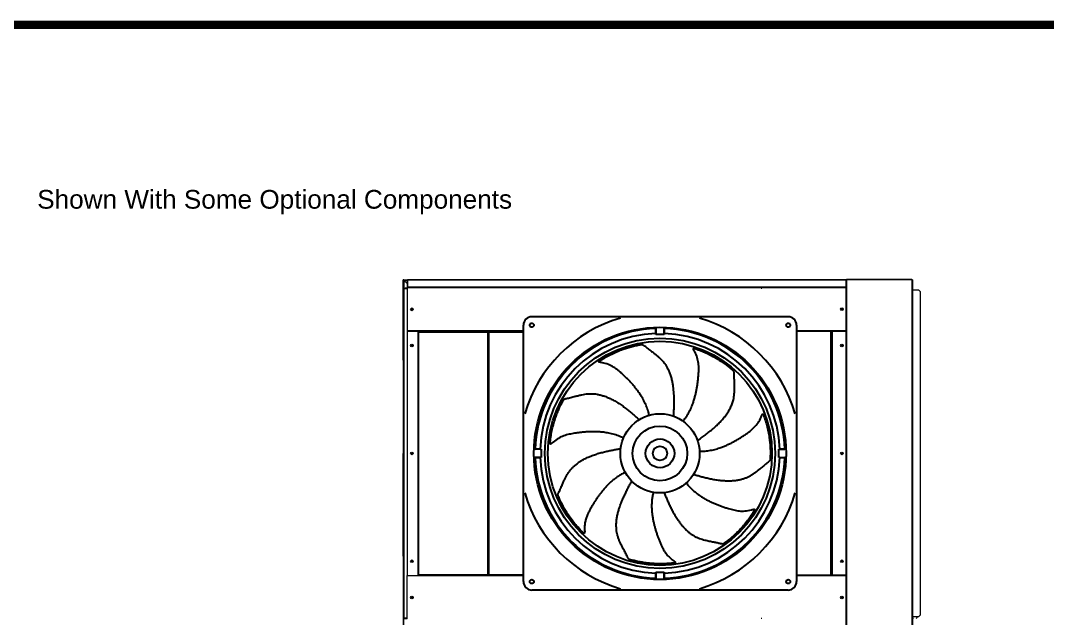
# Model space of a CAD drawing. Header units: inches. Extents: x 515 to 995, y -685 to -381.
# Drawn here: x 628.3 to 771.8, y -468.9 to -385.3 of the extents above; entities that cross this region are included whole.
import ezdxf

# ---------------------------------------------------------------- set-up
doc = ezdxf.new("R2010")
doc.units = ezdxf.units.IN
doc.header["$MEASUREMENT"] = 0
doc.layers.add('L48', color=7, linetype='Continuous')
doc.styles.add('dimentions', font='arial.ttf')

msp = doc.modelspace()

# ---------------------------------------------------------------- linework, layer by layer
at = {"color": 7, "linetype": 'Continuous', "lineweight": 25}
for p, q in [((699.77, -426.69), (735.6, -426.69)), ((693.69, -462.74), (693.69, -428.84)), ((693.69, -444.71), (693.69, -428.84)), ((693.73, -428.83), (693.73, -462.73)), ((693.78, -462.73), (693.78, -428.83)), ((693.78, -444.7), (693.78, -428.83)), ((698.59, -463.7), (698.59, -427.88)), ((717.09, -429.05), (717.08, -428.35)), ((717.09, -429.05), (717.08, -428.35)), ((717.09, -428.18), (717.09, -429.19)), ((717.09, -429.19), (717.09, -428.18)), ((718.27, -429.19), (718.27, -428.18)), ((718.27, -428.18), (718.27, -429.19)), ((718.28, -429.05), (718.28, -428.35)), ((718.28, -429.05), (718.28, -428.35)), ((736.78, -427.88), (736.78, -463.7)), ((741.59, -462.74), (741.59, -428.84)), ((741.59, -462.74), (741.59, -428.84)), ((741.64, -462.74), (741.64, -428.84)), ((741.68, -462.73), (741.68, -428.82)), ((741.68, -462.73), (741.68, -428.82)), ((741.69, -462.74), (741.69, -428.84)), ((741.69, -444.71), (741.69, -428.84)), ((741.73, -462.73), (741.73, -428.82)), ((717.09, -429.19), (717.09, -429.05)), ((717.09, -429.05), (717.09, -429.19)), ((718.28, -429.05), (718.27, -429.19)), ((718.27, -429.19), (718.28, -429.05)), ((701.09, -445.2), (700.08, -445.2)), ((700.94, -445.2), (700.24, -445.19)), ((700.94, -445.2), (701.09, -445.2)), ((735.29, -445.2), (734.28, -445.2)), ((734.28, -445.2), (734.42, -445.2)), ((734.42, -445.2), (735.13, -445.19)), ((693.69, -462.74), (693.69, -446.9)), ((693.78, -462.73), (693.78, -446.89)), ((700.08, -446.38), (701.09, -446.38)), ((700.94, -446.38), (700.24, -446.39)), ((701.09, -446.38), (700.94, -446.38)), ((734.42, -446.38), (734.28, -446.38)), ((734.28, -446.38), (735.29, -446.38)), ((734.42, -446.38), (735.13, -446.39)), ((741.69, -462.74), (741.69, -446.9)), ((717.09, -462.53), (717.08, -463.23)), ((717.09, -462.53), (717.08, -463.23)), ((717.09, -462.53), (717.09, -462.39)), ((717.09, -462.39), (717.09, -463.4)), ((717.09, -463.4), (717.09, -462.39)), ((717.09, -462.39), (717.09, -462.53)), ((718.27, -463.4), (718.27, -462.39)), ((718.27, -462.39), (718.28, -462.53)), ((718.28, -462.53), (718.27, -462.39)), ((718.27, -462.39), (718.27, -463.4)), ((718.28, -462.53), (718.28, -463.23)), ((718.28, -462.53), (718.28, -463.23)), ((735.6, -464.88), (699.77, -464.88))]:
    msp.add_line(p, q, dxfattribs=at)
at = {"color": 7, "lineweight": 25, "const_width": 1.17}
msp.add_lwpolyline([(522.91, -677.52), (989.47, -677.52), (989.47, -385.92), (522.91, -385.92), (522.91, -677.52)], dxfattribs=at)
at = {"color": 7, "linetype": 'Continuous', "lineweight": 25}
for centre, radius in [((699.77, -427.88), 0.285), ((735.6, -427.88), 0.285), ((717.68, -445.79), 17.62), ((717.68, -445.79), 16.08), ((717.68, -445.79), 15.65), ((717.68, -445.79), 5.53), ((717.68, -445.79), 3.82), ((717.68, -445.79), 1), ((699.77, -463.7), 0.285), ((735.6, -463.7), 0.285)]:
    msp.add_circle(centre, radius, dxfattribs=at)
for centre, radius, start, end in [((699.77, -427.88), 1.18, 90, 180), ((717.68, -445.79), 19.69, 106.2602, 163.7398), ((717.68, -445.79), 19.69, 16.2602, 73.7398), ((735.6, -427.88), 1.18, 0, 90), ((717.68, -445.79), 17.45, 91.9696, 178.0304), ((717.68, -445.79), 17.45, 1.9696, 88.0304), ((717.68, -445.79), 16.75, 92.0296, 177.9704), ((717.68, -445.79), 16.61, 87.9623, 92.0377), ((717.68, -445.79), 16.61, 87.9623, 92.0377), ((717.68, -445.79), 16.75, 2.0296, 87.9704), ((717.68, -445.79), 16.61, 177.9623, 182.0377), ((717.68, -445.79), 16.61, 357.9623, 2.0377), ((717.68, -445.79), 17.45, 181.9696, 268.0304), ((717.68, -445.79), 16.75, 182.0296, 267.9704), ((717.68, -445.79), 16.75, 272.0296, 357.9704), ((717.68, -445.79), 17.45, 271.9696, 358.0304), ((717.68, -445.79), 19.69, 196.2602, 253.7398), ((717.68, -445.79), 19.69, 286.2602, 343.7398), ((717.68, -445.79), 16.61, 267.9623, 272.0377), ((717.68, -445.79), 16.61, 267.9623, 272.0377), ((699.77, -463.7), 1.18, 180, 270), ((735.6, -463.7), 1.18, 270, 0)]:
    msp.add_arc(centre, radius, start, end, dxfattribs=at)
for points, knots in [([(717.08, -428.35), (717.08, -428.3), (717.08, -428.25), (717.08, -428.19), (717.08, -428.19)], [0, 0, 0, 0, 0.951385, 1, 1, 1, 1]), ([(717.08, -428.19), (717.08, -428.22), (717.08, -428.27), (717.08, -428.32), (717.08, -428.35)], [0, 0, 0, 0, 0.544044, 1, 1, 1, 1]), ([(718.28, -428.19), (718.28, -428.22), (718.28, -428.27), (718.28, -428.32), (718.28, -428.35)], [0, 0, 0, 0, 0.543685, 1, 1, 1, 1]), ([(718.28, -428.35), (718.28, -428.3), (718.28, -428.25), (718.28, -428.19), (718.28, -428.19)], [0, 0, 0, 0, 0.939345, 1, 1, 1, 1]), ([(709.39, -432.78), (709.64, -432.62), (710.15, -432.31), (710.94, -431.91), (711.73, -431.55), (712.47, -431.26), (713.16, -431.03), (713.8, -430.85), (714.45, -430.7), (714.88, -430.63), (715.1, -430.59)], [0, 0, 0, 0, 0.140819, 0.280709, 0.420053, 0.55924, 0.668749, 0.778588, 0.888944, 1, 1, 1, 1]), ([(715.1, -430.59), (715.11, -430.59), (715.14, -430.58), (715.19, -430.59), (715.25, -430.61), (715.33, -430.66), (715.42, -430.72), (715.57, -430.83), (715.76, -430.98), (716.01, -431.17), (716.26, -431.36), (716.56, -431.58), (716.91, -431.85), (717.27, -432.14), (717.6, -432.43), (717.9, -432.73), (718.18, -433.04), (718.44, -433.39), (718.66, -433.76), (718.88, -434.19), (719.07, -434.66), (719.24, -435.19), (719.37, -435.73), (719.48, -436.33), (719.55, -436.97), (719.6, -437.64), (719.62, -438.29), (719.62, -438.9), (719.6, -439.48), (719.58, -440.04), (719.55, -440.4), (719.54, -440.58)], [0, 0, 0, 0, 0.012785, 0.023293, 0.032237, 0.041998, 0.051521, 0.061325, 0.087185, 0.113248, 0.139308, 0.165331, 0.206131, 0.246835, 0.281335, 0.315878, 0.350603, 0.385923, 0.422114, 0.459222, 0.503998, 0.549692, 0.595972, 0.642402, 0.699964, 0.755903, 0.809219, 0.859769, 0.908078, 0.954661, 1, 1, 1, 1]), ([(720.9, -441.29), (720.91, -441.28), (721.03, -441.13), (721.3, -440.77), (721.68, -440.17), (722.03, -439.47), (722.29, -438.82), (722.47, -438.26), (722.61, -437.75), (722.73, -437.26), (722.83, -436.76), (722.91, -436.27), (722.98, -435.77), (723.03, -435.27), (723.07, -434.8), (723.09, -434.38), (723.11, -433.87), (723.08, -433.22), (722.91, -432.42), (722.65, -431.79), (722.41, -431.35), (722.33, -431.15), (722.4, -431.09), (722.6, -431.15), (722.68, -431.19)], [0.017767, 0.017767, 0.017767, 0.017767, 0.0213866, 0.0641597, 0.1283194, 0.1924792, 0.2566389, 0.3051983, 0.3537577, 0.4023171, 0.4508765, 0.4994359, 0.5479953, 0.5965548, 0.6451142, 0.6803602, 0.7156063, 0.7860985, 0.8565906, 0.9270828, 0.9453121, 0.9635414, 0.9878471, 1, 1, 1, 1]), ([(722.68, -431.19), (722.91, -431.27), (723.58, -431.52), (724.85, -432.09), (726.22, -432.9), (727.29, -433.71), (727.79, -434.14), (727.95, -434.29)], [0, 0, 0, 0, 0.1111111, 0.3333333, 0.6666667, 0.8888889, 1, 1, 1, 1]), ([(716.17, -440.47), (716.17, -440.45), (716.13, -440.27), (716.02, -439.83), (715.78, -439.16), (715.45, -438.45), (715.11, -437.85), (714.78, -437.35), (714.47, -436.92), (714.16, -436.52), (713.83, -436.14), (713.5, -435.76), (713.15, -435.4), (712.79, -435.05), (712.45, -434.73), (712.13, -434.44), (711.75, -434.12), (711.22, -433.73), (710.49, -433.36), (709.83, -433.17), (709.34, -433.09), (709.13, -433.03), (709.13, -432.93), (709.3, -432.82), (709.39, -432.78)], [0.017767, 0.017767, 0.017767, 0.017767, 0.0213866, 0.0641597, 0.1283194, 0.1924792, 0.2566389, 0.3051983, 0.3537577, 0.4023171, 0.4508765, 0.4994359, 0.5479953, 0.5965548, 0.6451142, 0.6803602, 0.7156063, 0.7860985, 0.8565906, 0.9270828, 0.9453121, 0.9635414, 0.9878471, 1, 1, 1, 1]), ([(722.92, -444), (723.03, -443.91), (723.34, -443.7), (723.83, -443.34), (724.41, -442.9), (724.97, -442.45), (725.49, -442), (725.96, -441.54), (726.41, -441.06), (726.83, -440.55), (727.21, -440.01), (727.53, -439.45), (727.78, -438.88), (727.93, -438.36), (728.02, -437.89), (728.09, -437.33), (728.11, -436.62), (728.08, -435.78), (728.06, -435.14), (728.06, -434.71), (728.05, -434.49), (728.02, -434.35), (727.97, -434.3), (727.95, -434.29)], [0.0220508, 0.0220508, 0.0220508, 0.0220508, 0.0641597, 0.1283194, 0.1924792, 0.2566389, 0.3051983, 0.3537577, 0.4023171, 0.4508765, 0.4994359, 0.5479953, 0.5965548, 0.6451142, 0.6803602, 0.7156063, 0.7860985, 0.8565906, 0.9270828, 0.9453121, 0.9635414, 0.9878471, 1, 1, 1, 1]), ([(704.19, -438.33), (704.2, -438.32), (704.2, -438.3), (704.24, -438.26), (704.3, -438.23), (704.39, -438.19), (704.49, -438.16), (704.66, -438.11), (704.91, -438.06), (705.21, -437.98), (705.52, -437.9), (705.88, -437.81), (706.3, -437.7), (706.75, -437.6), (707.19, -437.52), (707.61, -437.47), (708.03, -437.45), (708.46, -437.47), (708.89, -437.52), (709.36, -437.62), (709.85, -437.77), (710.37, -437.97), (710.87, -438.2), (711.41, -438.49), (711.96, -438.83), (712.51, -439.21), (713.03, -439.6), (713.5, -439.98), (713.95, -440.35), (714.37, -440.72), (714.64, -440.97), (714.77, -441.09)], [0, 0, 0, 0, 0.012785, 0.023293, 0.032237, 0.041999, 0.051521, 0.061325, 0.087185, 0.113248, 0.139308, 0.165331, 0.206131, 0.246835, 0.281335, 0.315878, 0.350603, 0.385922, 0.422114, 0.459222, 0.503998, 0.549692, 0.595972, 0.642402, 0.699964, 0.755903, 0.809219, 0.859769, 0.908078, 0.954661, 1, 1, 1, 1]), ([(702.34, -444.16), (702.38, -443.87), (702.45, -443.27), (702.63, -442.41), (702.84, -441.57), (703.08, -440.81), (703.33, -440.12), (703.59, -439.51), (703.87, -438.91), (704.08, -438.53), (704.19, -438.33)], [0, 0, 0, 0, 0.140819, 0.280709, 0.420053, 0.55924, 0.668749, 0.778588, 0.888944, 1, 1, 1, 1]), ([(723.21, -445.5), (723.22, -445.5), (723.41, -445.5), (723.87, -445.49), (724.57, -445.41), (725.34, -445.25), (726, -445.05), (726.56, -444.84), (727.04, -444.63), (727.5, -444.41), (727.95, -444.18), (728.39, -443.94), (728.82, -443.68), (729.24, -443.41), (729.63, -443.15), (729.98, -442.9), (730.39, -442.6), (730.87, -442.17), (731.4, -441.54), (731.73, -440.94), (731.92, -440.48), (732.02, -440.29), (732.12, -440.31), (732.19, -440.51), (732.21, -440.59)], [0.017767, 0.017767, 0.017767, 0.017767, 0.0213866, 0.0641597, 0.1283194, 0.1924792, 0.2566389, 0.3051983, 0.3537577, 0.4023171, 0.4508765, 0.4994359, 0.5479953, 0.5965548, 0.6451142, 0.6803602, 0.7156063, 0.7860985, 0.8565906, 0.9270828, 0.9453121, 0.9635414, 0.9878471, 1, 1, 1, 1]), ([(732.21, -440.59), (732.31, -440.88), (732.49, -441.45), (732.72, -442.3), (732.89, -443.15), (733.01, -443.94), (733.07, -444.67), (733.11, -445.33), (733.11, -445.99), (733.09, -446.43), (733.07, -446.65)], [0, 0, 0, 0, 0.140819, 0.280709, 0.420053, 0.55924, 0.668749, 0.778588, 0.888944, 1, 1, 1, 1]), ([(712.58, -443.66), (712.57, -443.65), (712.4, -443.56), (711.98, -443.38), (711.31, -443.14), (710.55, -442.96), (709.87, -442.85), (709.27, -442.8), (708.75, -442.77), (708.24, -442.77), (707.74, -442.78), (707.24, -442.81), (706.74, -442.86), (706.23, -442.92), (705.77, -442.98), (705.35, -443.05), (704.85, -443.15), (704.23, -443.32), (703.48, -443.67), (702.93, -444.06), (702.55, -444.4), (702.38, -444.52), (702.3, -444.46), (702.32, -444.26), (702.34, -444.16)], [0.017767, 0.017767, 0.017767, 0.017767, 0.0213866, 0.0641597, 0.1283194, 0.1924792, 0.2566389, 0.3051983, 0.3537577, 0.4023171, 0.4508765, 0.4994359, 0.5479953, 0.5965548, 0.6451142, 0.6803602, 0.7156063, 0.7860985, 0.8565906, 0.9270828, 0.9453121, 0.9635414, 0.9878471, 1, 1, 1, 1]), ([(716.26, -447.21), (715.89, -446.83), (715.68, -446.32), (715.68, -445.26), (715.89, -444.75), (716.64, -443.99), (717.15, -443.78), (718.22, -443.78), (718.73, -443.99), (719.1, -444.37)], [0, 0, 0, 0, 0.25, 0.25, 0.5, 0.5, 0.75, 0.75, 1, 1, 1, 1]), ([(719.1, -444.37), (719.48, -444.75), (719.69, -445.26), (719.69, -446.32), (719.48, -446.83), (718.73, -447.59), (718.22, -447.8), (717.15, -447.8), (716.64, -447.59), (716.26, -447.21)], [0, 0, 0, 0, 0.25, 0.25, 0.5, 0.5, 0.75, 0.75, 1, 1, 1, 1]), ([(700.08, -445.19), (700.11, -445.19), (700.17, -445.19), (700.22, -445.19), (700.24, -445.19)], [0, 0, 0, 0, 0.543337, 1, 1, 1, 1]), ([(703.44, -451.69), (703.44, -451.68), (703.42, -451.66), (703.42, -451.6), (703.43, -451.53), (703.45, -451.45), (703.49, -451.35), (703.57, -451.18), (703.67, -450.96), (703.8, -450.67), (703.93, -450.39), (704.08, -450.04), (704.26, -449.65), (704.47, -449.23), (704.68, -448.84), (704.9, -448.48), (705.14, -448.14), (705.42, -447.82), (705.74, -447.51), (706.11, -447.21), (706.53, -446.91), (707.01, -446.63), (707.51, -446.38), (708.06, -446.15), (708.67, -445.93), (709.31, -445.73), (709.94, -445.57), (710.53, -445.44), (711.11, -445.32), (711.66, -445.22), (712.01, -445.16), (712.19, -445.14)], [0, 0, 0, 0, 0.012785, 0.023293, 0.032237, 0.041998, 0.051521, 0.061325, 0.087185, 0.113248, 0.139308, 0.165331, 0.206131, 0.246835, 0.281335, 0.315878, 0.350603, 0.385923, 0.422114, 0.459222, 0.503998, 0.549692, 0.595972, 0.642402, 0.699964, 0.755903, 0.809219, 0.859769, 0.908078, 0.954661, 1, 1, 1, 1]), ([(700.24, -446.39), (700.19, -446.39), (700.14, -446.39), (700.08, -446.39), (700.08, -446.39)], [0, 0, 0, 0, 0.946394, 1, 1, 1, 1]), ([(733.07, -446.65), (733.08, -446.66), (733.08, -446.69), (733.06, -446.74), (733.02, -446.8), (732.96, -446.86), (732.88, -446.94), (732.74, -447.05), (732.55, -447.21), (732.31, -447.41), (732.07, -447.61), (731.78, -447.86), (731.45, -448.13), (731.08, -448.42), (730.72, -448.68), (730.37, -448.91), (730, -449.11), (729.61, -449.28), (729.19, -449.42), (728.73, -449.54), (728.22, -449.62), (727.67, -449.66), (727.11, -449.67), (726.51, -449.64), (725.86, -449.58), (725.2, -449.47), (724.57, -449.35), (723.97, -449.21), (723.41, -449.06), (722.87, -448.92), (722.52, -448.81), (722.35, -448.76)], [0, 0, 0, 0, 0.012785, 0.023293, 0.032237, 0.041999, 0.051521, 0.061325, 0.087185, 0.113248, 0.139308, 0.165331, 0.206131, 0.246835, 0.281335, 0.315878, 0.350603, 0.385922, 0.422114, 0.459222, 0.503998, 0.549692, 0.595972, 0.642402, 0.699964, 0.755903, 0.809219, 0.859769, 0.908078, 0.954661, 1, 1, 1, 1]), ([(735.29, -446.39), (735.25, -446.39), (735.2, -446.39), (735.15, -446.39), (735.13, -446.39)], [0, 0, 0, 0, 0.545796, 1, 1, 1, 1]), ([(712.83, -448.45), (712.66, -448.53), (712.32, -448.7), (711.83, -449), (711.37, -449.33), (710.94, -449.68), (710.54, -450.04), (710.18, -450.41), (709.85, -450.78), (709.54, -451.15), (709.25, -451.53), (708.97, -451.92), (708.7, -452.31), (708.44, -452.72), (708.19, -453.14), (707.94, -453.57), (707.71, -454.01), (707.53, -454.39), (707.41, -454.72), (707.33, -454.97), (707.26, -455.23), (707.2, -455.51), (707.16, -455.79), (707.14, -456.09), (707.14, -456.4), (707.16, -456.64), (707.16, -456.8), (707.15, -456.87), (707.14, -456.92), (707.12, -456.95), (707.1, -456.96), (707.07, -456.96), (707.04, -456.95), (707.01, -456.93), (706.97, -456.9), (706.91, -456.85), (706.87, -456.8), (706.85, -456.77)], [0, 0, 0, 0, 0.051091, 0.102446, 0.153538, 0.203697, 0.252252, 0.298039, 0.342391, 0.385688, 0.428218, 0.471153, 0.513945, 0.556915, 0.60039, 0.644634, 0.689645, 0.735372, 0.758749, 0.782469, 0.806665, 0.831515, 0.857251, 0.884159, 0.91256, 0.942028, 0.950841, 0.958383, 0.962573, 0.966137, 0.969365, 0.971926, 0.974926, 0.978612, 0.983168, 0.990607, 1, 1, 1, 1]), ([(713.42, -460.6), (713.4, -460.6), (713.38, -460.6), (713.33, -460.57), (713.29, -460.52), (713.24, -460.44), (713.18, -460.35), (713.1, -460.19), (712.99, -459.97), (712.85, -459.69), (712.7, -459.41), (712.53, -459.08), (712.33, -458.69), (712.13, -458.27), (711.96, -457.86), (711.82, -457.46), (711.7, -457.06), (711.62, -456.64), (711.58, -456.2), (711.57, -455.72), (711.61, -455.21), (711.68, -454.66), (711.8, -454.12), (711.96, -453.53), (712.17, -452.92), (712.42, -452.3), (712.68, -451.71), (712.95, -451.16), (713.22, -450.64), (713.48, -450.15), (713.66, -449.83), (713.75, -449.68)], [0, 0, 0, 0, 0.012785, 0.023293, 0.032237, 0.041999, 0.051521, 0.061325, 0.087185, 0.113248, 0.139308, 0.165331, 0.206131, 0.246835, 0.281335, 0.315878, 0.350603, 0.385922, 0.422114, 0.459222, 0.503998, 0.549692, 0.595972, 0.642402, 0.699964, 0.755903, 0.809219, 0.859769, 0.908078, 0.954661, 1, 1, 1, 1]), ([(721.36, -449.92), (721.37, -449.94), (721.48, -450.09), (721.77, -450.44), (722.27, -450.94), (722.88, -451.44), (723.45, -451.83), (723.96, -452.14), (724.42, -452.38), (724.88, -452.61), (725.34, -452.82), (725.8, -453), (726.27, -453.18), (726.75, -453.34), (727.2, -453.48), (727.61, -453.6), (728.1, -453.73), (728.74, -453.85), (729.56, -453.86), (730.23, -453.75), (730.71, -453.61), (730.92, -453.57), (730.97, -453.66), (730.86, -453.84), (730.8, -453.91)], [0.017767, 0.017767, 0.017767, 0.017767, 0.0213866, 0.0641597, 0.1283194, 0.1924792, 0.2566389, 0.3051983, 0.3537577, 0.4023171, 0.4508765, 0.4994359, 0.5479953, 0.5965548, 0.6451142, 0.6803602, 0.7156063, 0.7860985, 0.8565906, 0.9270828, 0.9453121, 0.9635414, 0.9878471, 1, 1, 1, 1]), ([(706.85, -456.77), (706.64, -456.56), (706.22, -456.13), (705.65, -455.45), (705.13, -454.76), (704.68, -454.1), (704.3, -453.48), (703.99, -452.89), (703.7, -452.3), (703.53, -451.89), (703.44, -451.69)], [0, 0, 0, 0, 0.140819, 0.280709, 0.420053, 0.55924, 0.668749, 0.778588, 0.888944, 1, 1, 1, 1]), ([(716.74, -451.24), (716.7, -451.43), (716.61, -451.8), (716.54, -452.37), (716.51, -452.93), (716.52, -453.49), (716.56, -454.02), (716.62, -454.53), (716.7, -455.02), (716.8, -455.5), (716.91, -455.96), (717.04, -456.42), (717.18, -456.88), (717.34, -457.34), (717.51, -457.8), (717.69, -458.25), (717.89, -458.71), (718.08, -459.09), (718.26, -459.39), (718.4, -459.61), (718.57, -459.83), (718.75, -460.04), (718.95, -460.25), (719.17, -460.45), (719.41, -460.65), (719.6, -460.78), (719.73, -460.88), (719.78, -460.93), (719.81, -460.97), (719.82, -461), (719.82, -461.03), (719.8, -461.05), (719.78, -461.07), (719.74, -461.08), (719.69, -461.1), (719.61, -461.11), (719.55, -461.11), (719.51, -461.11)], [0, 0, 0, 0, 0.051091, 0.102446, 0.153538, 0.203697, 0.252252, 0.298039, 0.342391, 0.385688, 0.428218, 0.471153, 0.513945, 0.556915, 0.60039, 0.644634, 0.689645, 0.735372, 0.758749, 0.782469, 0.806665, 0.831515, 0.857251, 0.884159, 0.91256, 0.942028, 0.950841, 0.958383, 0.962573, 0.966137, 0.969365, 0.971926, 0.974926, 0.978612, 0.983168, 0.990607, 1, 1, 1, 1]), ([(718.27, -451.29), (718.34, -451.46), (718.47, -451.79), (718.69, -452.31), (718.93, -452.84), (719.2, -453.4), (719.5, -453.97), (719.83, -454.56), (720.17, -455.08), (720.49, -455.52), (720.78, -455.89), (721.1, -456.25), (721.43, -456.57), (721.77, -456.87), (722.12, -457.12), (722.48, -457.34), (722.84, -457.52), (723.21, -457.67), (723.58, -457.8), (724.03, -457.92), (724.57, -458.04), (725.06, -458.14), (725.43, -458.21), (725.67, -458.26), (725.91, -458.31), (726.11, -458.36), (726.26, -458.39), (726.37, -458.4), (726.46, -458.41), (726.53, -458.4), (726.58, -458.39), (726.6, -458.37), (726.61, -458.36)], [0, 0, 0, 0, 0.0454968, 0.0922478, 0.1407394, 0.1914938, 0.2450383, 0.3012103, 0.3589942, 0.3983177, 0.4375744, 0.4764906, 0.5148382, 0.5524517, 0.5892129, 0.6230296, 0.6561093, 0.6887404, 0.7212399, 0.7537072, 0.8054299, 0.8573195, 0.8777519, 0.8981938, 0.9186302, 0.9388633, 0.9486426, 0.958145, 0.9678975, 0.97681, 0.9872765, 1, 1, 1, 1]), ([(730.8, -453.91), (730.64, -454.16), (730.31, -454.66), (729.78, -455.37), (729.23, -456.04), (728.68, -456.62), (728.16, -457.12), (727.66, -457.56), (727.14, -457.98), (726.79, -458.23), (726.61, -458.36)], [0, 0, 0, 0, 0.1408187, 0.2807088, 0.4200535, 0.5592402, 0.6687487, 0.7785878, 0.8889437, 1, 1, 1, 1]), ([(719.51, -461.11), (719.22, -461.14), (718.62, -461.2), (717.74, -461.22), (716.87, -461.2), (716.08, -461.14), (715.35, -461.04), (714.7, -460.93), (714.05, -460.78), (713.63, -460.66), (713.42, -460.6)], [0, 0, 0, 0, 0.140819, 0.280709, 0.420053, 0.55924, 0.668749, 0.778588, 0.888944, 1, 1, 1, 1]), ([(717.08, -463.39), (717.08, -463.36), (717.08, -463.3), (717.08, -463.26), (717.08, -463.23)], [0, 0, 0, 0, 0.544044, 1, 1, 1, 1]), ([(717.08, -463.23), (717.08, -463.28), (717.08, -463.33), (717.08, -463.39), (717.08, -463.39)], [0, 0, 0, 0, 0.951385, 1, 1, 1, 1]), ([(718.28, -463.23), (718.28, -463.28), (718.28, -463.33), (718.28, -463.39), (718.28, -463.39)], [0, 0, 0, 0, 0.939345, 1, 1, 1, 1]), ([(718.28, -463.39), (718.28, -463.36), (718.28, -463.3), (718.28, -463.26), (718.28, -463.23)], [0, 0, 0, 0, 0.543685, 1, 1, 1, 1])]:
    msp.add_open_spline(points, degree=3, knots=knots, dxfattribs=at)
at = {"layer": 'L48', "color": 7, "linetype": 'Continuous', "lineweight": 15}
for p, q in [((681.81, -421.64), (681.81, -421.54)), ((681.91, -421.54), (681.81, -421.54)), ((681.81, -431.43), (681.81, -421.64)), ((681.81, -421.64), (681.91, -421.64)), ((681.91, -421.54), (682.59, -421.54)), ((681.91, -421.64), (681.91, -421.54)), ((681.91, -421.64), (682.34, -422.08)), ((681.91, -421.64), (682.34, -421.64)), ((681.91, -421.65), (681.91, -421.64)), ((682.34, -422.08), (681.91, -421.65)), ((681.91, -421.65), (681.91, -422.74)), ((682.39, -421.62), (682.34, -421.62)), ((682.34, -421.62), (682.34, -422.56)), ((743.65, -421.57), (682.39, -421.57)), ((682.39, -421.62), (682.39, -421.57)), ((682.39, -422.57), (682.39, -421.62)), ((682.39, -421.62), (682.39, -422.56)), ((743.65, -421.62), (682.39, -421.62)), ((682.39, -421.64), (682.39, -421.64)), ((682.39, -421.74), (682.39, -421.74)), ((682.59, -421.54), (682.57, -421.57)), ((731.59, -421.54), (682.59, -421.54)), ((731.62, -421.57), (731.59, -421.54)), ((732.17, -421.54), (731.59, -421.54)), ((732.17, -421.54), (732.15, -421.57)), ((743.55, -421.54), (732.17, -421.54)), ((743.58, -421.57), (743.55, -421.54)), ((743.65, -421.54), (743.55, -421.54)), ((743.65, -421.54), (743.65, -470.04)), ((743.73, -421.54), (743.65, -421.54)), ((743.73, -421.54), (743.73, -421.46)), ((743.73, -421.46), (752.87, -421.46)), ((743.73, -421.54), (743.73, -470.04)), ((752.87, -421.54), (743.73, -421.54)), ((752.87, -421.46), (752.87, -421.54)), ((752.87, -421.54), (752.87, -470.04)), ((752.95, -421.54), (752.87, -421.54)), ((752.95, -421.54), (752.95, -470.04)), ((681.86, -422.96), (681.84, -422.98)), ((681.84, -422.98), (681.84, -468.6)), ((681.86, -422.79), (681.86, -468.79)), ((681.91, -422.79), (681.86, -422.79)), ((681.91, -422.79), (681.91, -422.74)), ((682.34, -422.74), (681.91, -422.74)), ((681.91, -422.79), (681.91, -468.79)), ((682.34, -422.79), (681.91, -422.79)), ((682.34, -422.79), (681.91, -422.79)), ((681.91, -422.79), (681.91, -422.79)), ((682.03, -422.79), (682.03, -422.79)), ((682.09, -422.73), (682.08, -422.74)), ((682.34, -422.73), (682.09, -422.73)), ((682.34, -422.56), (682.34, -422.62)), ((682.34, -422.56), (682.39, -422.56)), ((731.84, -422.62), (682.34, -422.62)), ((682.34, -422.62), (682.34, -422.67)), ((682.34, -422.62), (682.34, -422.62)), ((682.39, -422.62), (682.34, -422.62)), ((731.84, -422.67), (682.34, -422.67)), ((682.34, -422.67), (682.34, -428.66)), ((682.39, -422.62), (682.39, -422.57)), ((743.65, -422.57), (682.39, -422.57)), ((682.39, -422.57), (682.39, -422.57)), ((743.65, -422.57), (682.39, -422.57)), ((731.84, -422.62), (731.84, -422.67)), ((731.92, -422.62), (731.84, -422.62)), ((731.84, -422.73), (731.91, -422.73)), ((731.91, -422.66), (731.91, -422.73)), ((731.92, -422.66), (731.91, -422.66)), ((731.91, -422.73), (731.92, -422.73)), ((731.92, -422.73), (731.91, -422.73)), ((743.65, -422.62), (731.92, -422.62)), ((731.92, -422.62), (731.92, -422.67)), ((743.65, -422.67), (731.92, -422.67)), ((752.95, -422.98), (752.95, -422.98)), ((752.95, -468.6), (752.95, -422.98)), ((753.84, -422.98), (752.95, -422.98)), ((753.84, -422.98), (754.09, -423.23)), ((754.09, -468.35), (754.09, -423.23)), ((698.59, -428.66), (682.34, -428.66)), ((682.34, -428.66), (682.34, -428.71)), ((682.34, -428.71), (682.34, -428.71)), ((682.34, -428.71), (683.84, -428.71)), ((682.34, -428.71), (682.34, -462.87)), ((683.78, -428.71), (683.78, -428.71)), ((683.79, -428.71), (683.84, -428.71)), ((698.59, -428.71), (683.84, -428.71)), ((683.84, -428.71), (683.84, -428.71)), ((683.84, -428.71), (683.89, -428.71)), ((683.84, -428.71), (683.84, -462.87)), ((683.89, -428.71), (683.89, -462.87)), ((698.59, -428.71), (683.89, -428.71)), ((683.94, -428.84), (683.89, -428.84)), ((683.94, -428.79), (683.94, -428.84)), ((683.94, -428.79), (698.59, -428.79)), ((683.94, -428.84), (683.94, -462.74)), ((683.94, -428.84), (698.59, -428.84)), ((683.94, -428.84), (683.94, -428.84)), ((683.94, -428.84), (683.94, -462.74)), ((683.94, -428.84), (698.59, -428.84)), ((683.94, -428.84), (683.94, -428.84)), ((683.94, -428.84), (683.94, -428.84)), ((742.17, -428.66), (736.78, -428.66)), ((742.17, -428.71), (736.78, -428.71)), ((742.17, -428.71), (736.78, -428.71)), ((743.65, -428.76), (736.78, -428.76)), ((741.8, -428.71), (741.8, -428.71)), ((741.91, -428.71), (741.91, -428.71)), ((743.65, -428.66), (742.17, -428.66)), ((742.17, -428.66), (742.17, -428.66)), ((742.17, -428.66), (742.17, -428.71)), ((742.3, -428.71), (742.17, -428.71)), ((742.25, -428.66), (742.25, -428.71)), ((742.3, -428.71), (742.3, -428.66)), ((681.81, -431.43), (681.84, -431.43)), ((681.81, -432.79), (681.81, -431.43)), ((681.8, -432.79), (681.81, -446.79)), ((681.84, -432.79), (681.8, -432.79)), ((681.81, -460.14), (681.81, -445.79)), ((681.81, -446.79), (681.84, -446.79)), ((681.81, -460.14), (681.84, -460.14)), ((681.81, -460.14), (681.81, -469.93)), ((682.34, -462.92), (682.34, -462.87)), ((682.34, -462.87), (682.34, -462.87)), ((682.34, -462.87), (683.84, -462.87)), ((698.59, -462.92), (682.34, -462.92)), ((682.34, -468.91), (682.34, -462.92)), ((683.78, -462.87), (683.78, -462.87)), ((683.79, -462.87), (683.84, -462.87)), ((698.59, -462.87), (683.84, -462.87)), ((683.84, -462.87), (683.84, -462.87)), ((683.89, -462.87), (683.84, -462.87)), ((683.94, -462.74), (683.89, -462.74)), ((698.59, -462.87), (683.89, -462.87)), ((683.94, -462.79), (683.94, -462.74)), ((683.94, -462.74), (698.59, -462.74)), ((683.94, -462.74), (683.94, -462.74)), ((698.59, -462.74), (683.94, -462.74)), ((683.94, -462.74), (683.94, -462.74)), ((683.94, -462.74), (683.94, -462.74)), ((683.94, -462.79), (698.59, -462.79)), ((743.65, -462.82), (736.78, -462.82)), ((742.17, -462.87), (736.78, -462.87)), ((742.17, -462.87), (736.78, -462.87)), ((742.17, -462.92), (736.78, -462.92)), ((741.8, -462.87), (741.8, -462.87)), ((741.91, -462.87), (741.91, -462.87)), ((742.17, -462.92), (742.17, -462.87)), ((742.3, -462.87), (742.17, -462.87)), ((742.17, -462.92), (742.17, -462.92)), ((743.65, -462.92), (742.17, -462.92)), ((742.25, -462.87), (742.25, -462.92)), ((742.3, -462.92), (742.3, -462.87)), ((681.84, -468.6), (681.86, -468.62)), ((681.91, -468.79), (681.86, -468.79)), ((682.34, -468.79), (681.91, -468.79)), ((681.91, -468.79), (681.91, -468.84)), ((681.91, -468.79), (682.34, -468.79)), ((681.91, -468.79), (681.91, -468.79)), ((681.91, -468.84), (682.34, -468.84)), ((681.91, -469.93), (681.91, -468.84)), ((682.03, -468.79), (682.03, -468.79)), ((682.08, -468.84), (682.09, -468.85)), ((682.09, -468.85), (682.34, -468.85)), ((731.91, -468.85), (731.84, -468.85)), ((731.92, -468.85), (731.91, -468.85)), ((752.95, -468.6), (752.95, -468.6)), ((752.95, -468.6), (753.84, -468.6)), ((752.97, -468.74), (752.97, -468.6)), ((752.97, -468.74), (753.1, -468.86)), ((753.48, -468.86), (753.6, -468.74)), ((753.6, -468.74), (753.6, -468.6)), ((754.09, -468.35), (753.84, -468.6))]:
    msp.add_line(p, q, dxfattribs=at)
for centre, radius in [((683.03, -425.67), 0.188), ((683.03, -425.66), 0.125), ((743.11, -425.66), 0.188), ((743.11, -425.66), 0.125), ((683.03, -430.71), 0.188), ((683.03, -430.71), 0.125), ((743.11, -430.71), 0.188), ((743.11, -430.71), 0.125), ((683.03, -445.79), 0.188), ((683.03, -445.79), 0.125), ((743.11, -445.79), 0.188), ((743.11, -445.79), 0.125), ((683.03, -460.87), 0.188), ((683.03, -460.87), 0.125), ((743.11, -460.87), 0.188), ((743.11, -460.87), 0.125), ((683.03, -465.91), 0.188), ((683.03, -465.91), 0.125), ((743.11, -465.91), 0.188), ((743.11, -465.91), 0.125)]:
    msp.add_circle(centre, radius, dxfattribs=at)
for centre, radius, start, end in [((681.91, -421.64), 0.106, 90, 180), ((681.91, -421.64), 0.001, 90, 180), ((682.39, -421.62), 0.0488, 90, 180), ((682.39, -421.62), 0.001, 90, 180), ((681.91, -422.79), 0.0488, 90, 180), ((681.91, -422.79), 0.001, 90, 180), ((731.91, -422.73), 0.0635, 90, 180), ((731.91, -422.73), 0.001, 90, 180), ((681.91, -431.43), 0.106, 180, 229.7718), ((681.91, -460.14), 0.106, 130.2282, 180), ((681.91, -468.79), 0.0488, 180, 270), ((681.91, -468.79), 0.001, 180, 270)]:
    msp.add_arc(centre, radius, start, end, dxfattribs=at)
for points, knots in [([(681.91, -421.65), (681.9, -421.65), (681.87, -421.65), (681.84, -421.65), (681.81, -421.65), (681.81, -421.64), (681.81, -421.64)], [0, 0, 0, 0, 0.249989, 0.499993, 0.749997, 1, 1, 1, 1]), ([(681.91, -421.54), (681.91, -421.54), (681.91, -421.54), (681.91, -421.57), (681.91, -421.6), (681.91, -421.63), (681.91, -421.64)], [0, 0, 0, 0, 0.249999, 0.500009, 0.749998, 1, 1, 1, 1])]:
    msp.add_open_spline(points, degree=3, knots=knots, dxfattribs=at)

# ---------------------------------------------------------------- texts
at = {"color": 7, "lineweight": 25, "style": 'dimentions'}
msp.add_text('Shown With Some Optional Components', height=2.6136, dxfattribs=at).set_placement((630.66, -411.61))

doc.saveas('drawing.dxf')
